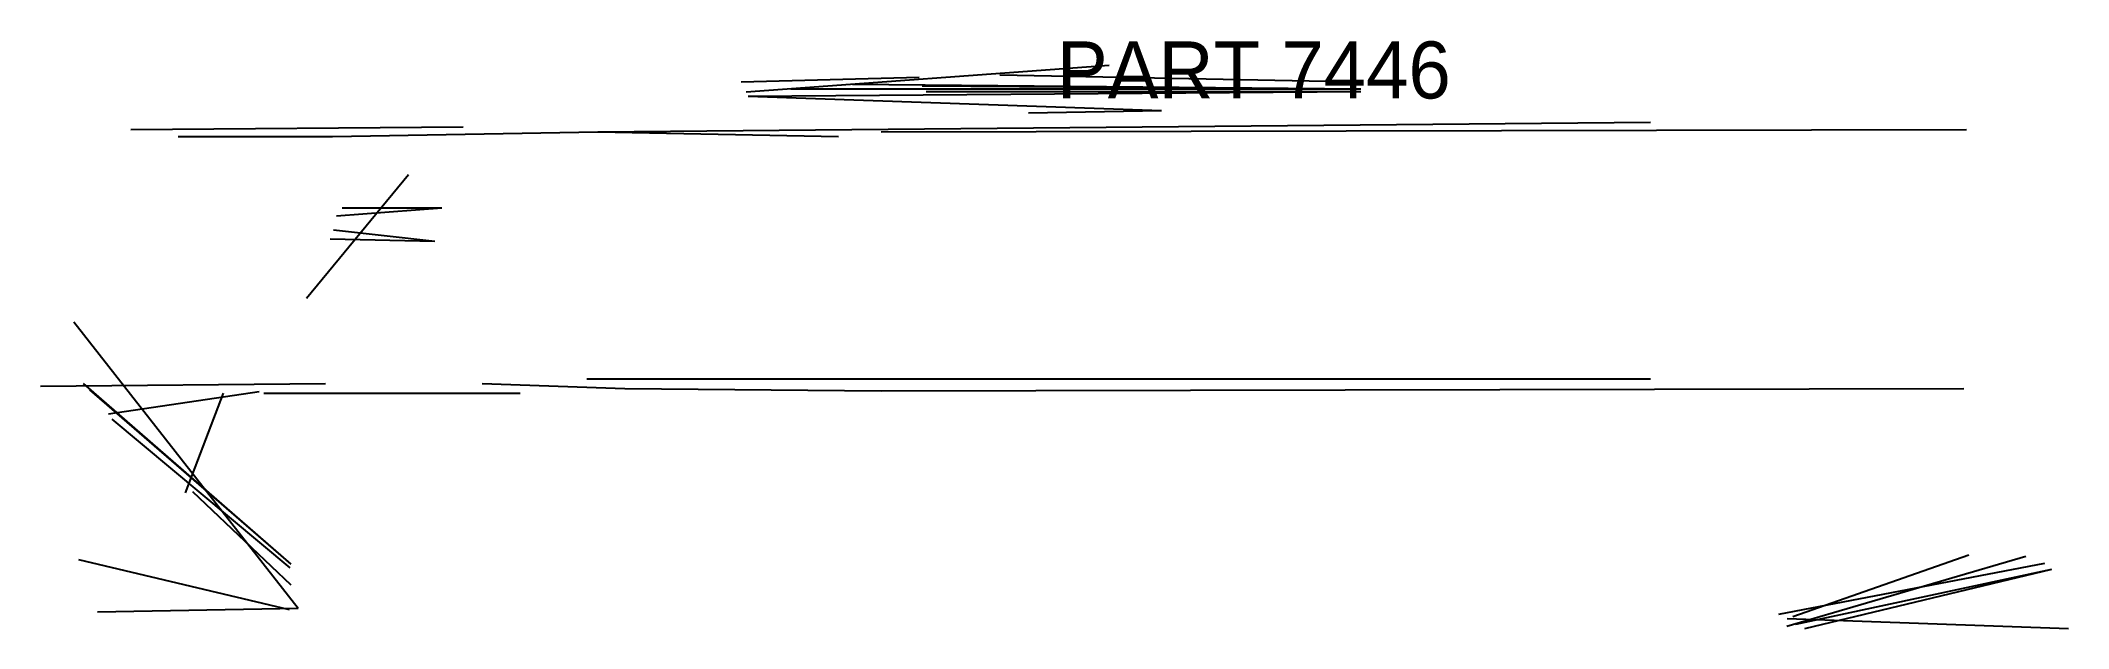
# Model space of a CAD drawing. Header units: millimetres. Extents: x 254 to 681, y 1078 to 1202.
import ezdxf

# ---------------------------------------------------------------- set-up
doc = ezdxf.new("R2010")
doc.units = ezdxf.units.MM
doc.layers.add('ANNOTATIONS', color=3, linetype='Continuous')
doc.layers.add('GEOMETRY', color=7, linetype='Continuous')

msp = doc.modelspace()

# ---------------------------------------------------------------- linework, layer by layer
at = {"layer": 'GEOMETRY'}
for p, q in [((402.6, 1191.4), (479, 1197)), ((401.5, 1193.5), (439, 1194.5)), ((403, 1190.5), (532, 1191.5)), ((412, 1192), (532, 1192)), ((425, 1193), (532, 1192)), ((439.67, 1192.67), (532, 1192)), ((440.5, 1191.5), (532, 1191.5)), ((456, 1195), (532, 1193.5)), ((403, 1190.5), (490, 1187.5)), ((462, 1187), (490, 1187.5)), ((273, 1183.5), (343, 1184)), ((315.5, 1182), (371.33, 1183)), ((371.33, 1183), (593, 1185)), ((371.33, 1183), (422, 1182)), ((431, 1183), (659.5, 1183.5)), ((283, 1182), (315.5, 1182)), ((310, 1148), (331.5, 1174)), ((316.33, 1165.33), (338.5, 1167)), ((317.5, 1167), (338.5, 1167)), ((315.67, 1162.33), (337, 1160)), ((315, 1160.5), (337, 1160)), ((261, 1143), (308.25, 1082.75)), ((254, 1129.5), (314, 1130)), ((263, 1130), (306.67, 1092)), ((264.33, 1128.67), (306.67, 1092)), ((268.33, 1123.67), (300, 1128.33)), ((284.5, 1107), (292.5, 1128)), ((301, 1128), (355, 1128)), ((347, 1130), (377, 1129)), ((369, 1131), (593, 1131)), ((377, 1129), (431, 1128.5)), ((431, 1128.5), (659, 1129)), ((269, 1122.5), (306.5, 1091.25)), ((286, 1107.33), (306.67, 1087.67)), ((621.67, 1079), (672, 1093.67)), ((623, 1081), (660, 1094)), ((262, 1093), (306.33, 1082.5)), ((620, 1081.5), (676, 1092.25)), ((623.6, 1079.4), (677.5, 1091)), ((625.5, 1078.5), (677.5, 1091)), ((266, 1082), (308.25, 1082.75)), ((621.8, 1080.6), (681, 1078.5))]:
    msp.add_line(p, q, dxfattribs=at)

# ---------------------------------------------------------------- texts
at = {"layer": 'ANNOTATIONS'}
msp.add_text('PART 7446', height=12, dxfattribs=at).set_placement((468, 1190))

doc.saveas('drawing.dxf')
